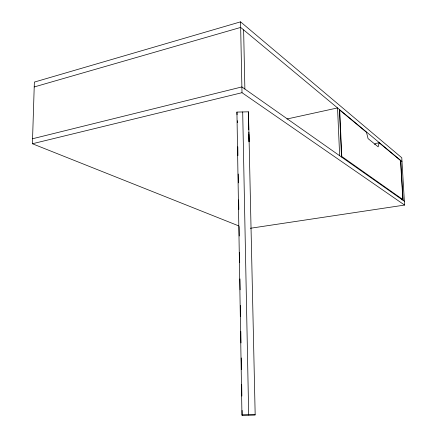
<?xml version="1.0" encoding="UTF-8"?>
<svg xmlns="http://www.w3.org/2000/svg" width="437" height="437" viewBox="0 0 437 437"><rect width="100%" height="100%" fill="white"/><g stroke="black" fill="none" stroke-linecap="round" stroke-linejoin="round"><path stroke-width="0.66" d="M238.662 225.863L32.409 143.751L34.37 82.09L240.552 21.85L401.772 157.741L404.591 205.073L250.297 228.278M379.114 142.79L378.163 146.827L368.063 138.595L366.49 132.318L339.713 110.091L341.789 156.484L402.848 199.567L400.538 160.576L379.114 142.79L375.11 143.56L374.831 144.707M255.175 414.877L241.951 415.068L236.925 112.08L248.462 111.823L255.175 414.877L241.951 415.068M34.217 86.952L240.667 27.427L401.991 161.488M32.573 138.748L241.88 86.93L404.362 201.244M32.409 143.751L242 92.693L404.591 205.073M286.951 119.006L337.544 107.928L339.658 155.725M401.57 199.764L402.848 199.567M248.68 415.013L242.693 111.954M400.729 160.439L403.094 200.354M236.925 112.08L237.067 114.734M237.395 120.705L237.504 122.699M339.391 109.463L341.516 157.03M248.877 134.454L249.041 141.834L248.877 132.209M243.627 29.885L244.878 89.044M240.552 21.85L242 92.693M248.462 111.823L248.773 129.751M237.799 146.766L237.941 155.621M238.241 174.013L238.389 182.868M238.668 199.9L238.821 209.432M239.099 226.464L239.257 236.002M239.525 252.351L239.689 262.566M239.957 278.915L240.137 289.813M240.394 305.479L240.574 316.377M240.814 331.366L241.006 342.947M241.251 357.93L241.442 369.511M241.688 384.494L241.874 396.075M242.109 410.381L242.185 415.15"/></g></svg>
